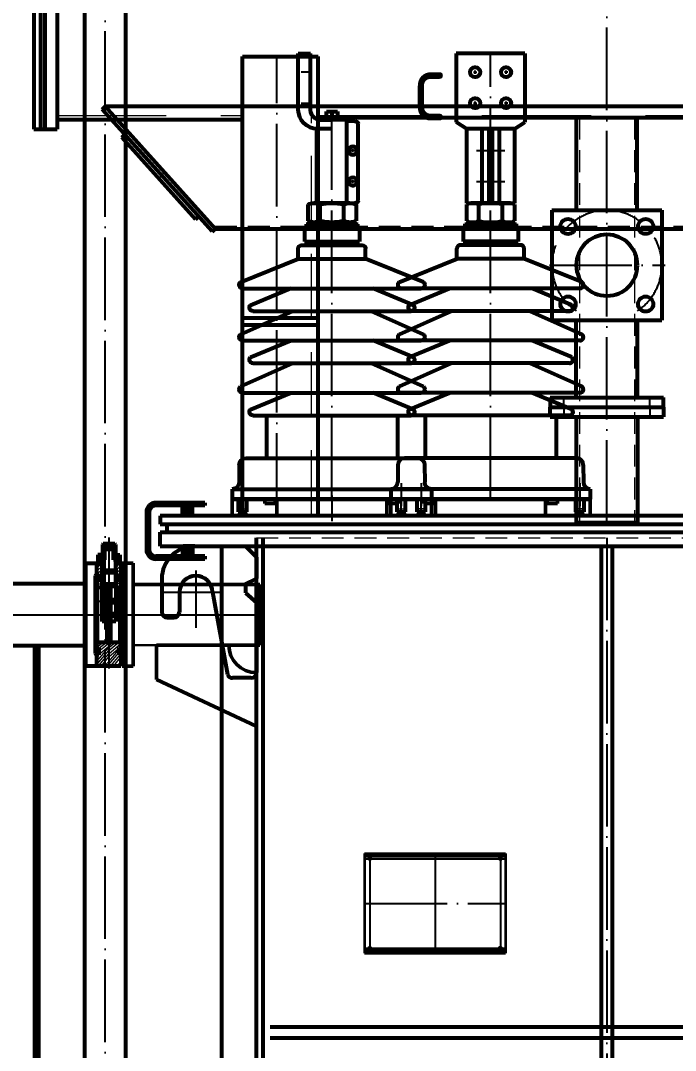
# Model space of a CAD drawing. Header units: inches. Extents: x 0 to 15444, y 0 to 10920.
# Drawn here: x 6201 to 7154, y 7737 to 9236 of the extents above; entities that cross this region are included whole.
import ezdxf
from ezdxf.enums import TextEntityAlignment as Align

# ---------------------------------------------------------------- set-up
doc = ezdxf.new("R2010")
doc.units = ezdxf.units.IN
doc.header["$LTSCALE"] = 5
doc.header["$MEASUREMENT"] = 0
for name, pattern in [('ACAD_ISO04W100', [30, 24, -3, 0, -3]), ('CENTER', [2, 1.25, -0.25, 0.25, -0.25]), ('HIDDEN', [9.525, 6.35, -3.175]), ('HIDDEN2', [0.1875, 0.125, -0.0625]), ('PHANTOM', [63.5, 31.75, -6.35, 6.35, -6.35, 6.35, -6.35])]:
    doc.linetypes.add(name, pattern=pattern)
doc.layers.get('0').update_dxf_attribs({"color": 1, "linetype": 'ACAD_ISO04W100'})
for name, color, linetype, lineweight in [('1', 4, 'Continuous', 53), ('2', 3, 'Continuous', 20), ('3', 6, 'HIDDEN', 20), ('4', 2, 'PHANTOM', 25), ('中心线', 1, 'CENTER', 9)]:
    doc.layers.add(name, color=color, linetype=linetype, lineweight=lineweight)
doc.layers.add('3中心线层', color=1, linetype='CENTER')
doc.layers.add('双点划线', color=2, linetype='PHANTOM')
doc.styles.get("Standard").update_dxf_attribs({"font": 'gbenor.shx', "bigfont": 'gbcbig.shx'})

# ---------------------------------------------------------------- blocks, each defined once
blk = doc.blocks.new('safsdf')
at = {"ltscale": 100}
blk.add_line((12172.1, 20759.7), (11962.9, 20759.7), dxfattribs=at)
at = {"layer": '1', "lineweight": 50, "ltscale": 100}
for p, q in [((12146.9, 20834.7), (12162.9, 20834.7)), ((12146.9, 20834.7), (12146.9, 20684.7)), ((12146.9, 20834.7), (12162.9, 20834.7)), ((12146.9, 20834.7), (12162.9, 20834.7)), ((12146.9, 20834.7), (12146.9, 20684.7)), ((12146.9, 20834.7), (12162.9, 20834.7)), ((12162.9, 20834.7), (12162.9, 20684.7)), ((12060.3, 20804), (11962.9, 20804)), ((11962.9, 20804), (11962.9, 20715.5)), ((12146.9, 20804), (12060.3, 20804)), ((12112.9, 20715.5), (11962.9, 20715.5)), ((12112.9, 20715.5), (12002.9, 20715.5)), ((12112.9, 20665.5), (12112.9, 20715.5)), ((12146.9, 20684.7), (12162.9, 20684.7)), ((12146.9, 20684.7), (12162.9, 20684.7)), ((12146.9, 20684.7), (12162.9, 20684.7)), ((12146.9, 20684.7), (12162.9, 20684.7)), ((11967.9, 20675.5), (11967.9, 20597.8)), ((11967.9, 20597.8), (12112.9, 20665.5))]:
    blk.add_line(p, q, dxfattribs=at)
at = {"layer": '1', "lineweight": 30, "ltscale": 100}
blk.add_line((12146.9, 20715.5), (12112.9, 20715.5), dxfattribs=at)
at = {"layer": '1', "lineweight": 50, "ltscale": 100}
blk.add_arc((11967.9, 20715.5), 40, 270, 0, dxfattribs=at)
blk = doc.blocks.new('铭牌底牌')
at = {"ltscale": 50}
for p, q in [((7231.2, 17924.7), (7436.2, 17924.7)), ((7238.7, 17932.2), (7238.7, 17787.2)), ((7333.7, 17932.2), (7333.7, 17787.2)), ((7428.7, 17932.2), (7428.7, 17787.2)), ((7231.2, 17794.7), (7436.2, 17794.7))]:
    blk.add_line(p, q, dxfattribs=at)
blk.add_line((7231.2, 17859.7), (7436.2, 17859.7))
at = {"layer": '1', "lineweight": 35}
for p, q in [((7231.2, 17932.2), (7436.2, 17932.2)), ((7231.2, 17932.2), (7231.2, 17787.2)), ((7231.2, 17928.2), (7436.2, 17928.2)), ((7276.2, 17932.2), (7276.2, 17928.2)), ((7391.2, 17932.2), (7391.2, 17928.2)), ((7436.2, 17932.2), (7436.2, 17787.2)), ((7231.2, 17791.2), (7436.2, 17791.2)), ((7276.2, 17791.2), (7276.2, 17787.2)), ((7391.2, 17791.2), (7391.2, 17787.2)), ((7231.2, 17787.2), (7436.2, 17787.2))]:
    blk.add_line(p, q, dxfattribs=at)
for centre in [(7238.7, 17924.7), (7428.7, 17924.7), (7238.7, 17794.7), (7428.7, 17794.7)]:
    blk.add_circle(centre, 1.5, dxfattribs=at)
at = {"layer": '2', "lineweight": 9}
for centre, start, end in [((7238.7, 17924.7), 90, 0), ((7428.7, 17924.7), 180, 90), ((7238.7, 17794.7), 0, 270), ((7428.7, 17794.7), 270, 180)]:
    blk.add_arc(centre, 2, start, end, dxfattribs=at)
blk = doc.blocks.new('吊攀')
for p, q in [((75905.8, 19223.9), (75905.8, 19140.3)), ((75859.8, 19192.2), (75942, 19192.2))]:
    blk.add_line(p, q)
at = {"layer": '1'}
for p, q in [((75904.2, 19259.4), (75977.8, 19259.4)), ((75977.8, 19259.4), (75993.8, 19243.4)), ((75993.8, 19243.4), (75993.8, 19212)), ((75856.2, 19211.4), (75856.2, 19163.4)), ((75977.8, 19204.5), (75993.8, 19212)), ((75977.8, 19204.5), (75977.8, 19191.2)), ((75881.8, 19192.2), (75881.8, 19163.4)), ((75929.8, 19192.2), (75951.8, 19072.5)), ((75977.8, 19191.2), (75993.8, 19177.4)), ((75993.8, 19177.4), (75993.8, 19075.4)), ((75864.2, 19155.4), (75873.8, 19155.4)), ((75985.8, 19067.4), (75959.2, 19067.4))]:
    blk.add_line(p, q, dxfattribs=at)
for centre, radius, start, end in [((75904.2, 19211.4), 48, 90, 180), ((75905.8, 19192.2), 24, 0, 180), ((75864.2, 19163.4), 8, 180, 270), ((75873.8, 19163.4), 8, 270, 0), ((75959.2, 19075.4), 8, 201.1517, 270), ((75985.8, 19075.4), 8, 270, 0)]:
    blk.add_arc(centre, radius, start, end, dxfattribs=at)
blk = doc.blocks.new('散热器左视图')
h = blk.add_hatch()
h.set_pattern_fill('ANSI37', color=256, scale=0.5, angle=90, style=0)
h.set_pattern_definition([(135, (5870.3802, 8707.3477), (-1.122532, -1.122532), []), (225, (5870.3802, 8707.3477), (1.122532, -1.122532), [])])
h.paths.add_polyline_path([(6695.2, 7786.6), (6695.2, 7787.7), (6692.7, 7787.7), (6692.7, 7786.6)])
h.paths.add_polyline_path([(6690.2, 7787.7), (6690.2, 7786.6), (6692.7, 7786.6), (6692.7, 7787.7)])
at = {"layer": '2'}
h = blk.add_hatch(dxfattribs=at)
h.set_pattern_fill('ANSI31', color=256, scale=0.75, angle=90, style=0)
h.set_pattern_definition([(135, (10289.6293, 7999.9324), (-1.683798, -1.683798), [])])
h.paths.add_polyline_path([(6692.7, 7849.7), (6684.2, 7849.7), (6683.2, 7848.7), (6683.2, 7833.7), (6681.2, 7833.7), (6681.2, 7827.7), (6677.7, 7827.7), (6677.7, 7823.7), (6680.6, 7823.7, -0.039279), (6680.8, 7823.8), (6682.7, 7825.7), (6682.7, 7828.7), (6686.1, 7828.7), (6686.1, 7844.7), (6692.7, 7844.7)])
h.paths.add_polyline_path([(6702.2, 7848.7), (6701.2, 7849.7), (6692.7, 7849.7), (6692.7, 7844.7), (6699.3, 7844.7), (6699.3, 7828.7), (6702.7, 7828.7), (6702.7, 7825.7), (6704.5, 7823.8, -0.039279), (6704.7, 7823.7), (6707.7, 7823.7), (6707.7, 7827.7), (6704.2, 7827.7), (6704.2, 7833.7), (6702.2, 7833.7)])
h = blk.add_hatch(dxfattribs=at)
h.set_pattern_fill('ANSI31', color=256, scale=0.75, style=0)
h.set_pattern_definition([(45, (10289.6293, 7999.9324), (-1.683798, 1.683798), [])])
h.paths.add_polyline_path([(6681.2, 7833.7), (6676.7, 7833.7), (6676.7, 7827.7), (6677.7, 7827.7), (6681.2, 7827.7)])
h.paths.add_polyline_path([(6708.7, 7833.7), (6704.2, 7833.7), (6704.2, 7827.7), (6707.7, 7827.7), (6708.7, 7827.7)])
h = blk.add_hatch(dxfattribs=at)
h.set_pattern_fill('ANSI37', color=256, scale=0.25, angle=90, style=0)
h.set_pattern_definition([(135, (10421.8711, 7999.9324), (-0.561266, -0.561266), []), (225, (10421.8711, 7999.9324), (0.561266, -0.561266), [])])
h.paths.add_polyline_path([(6704.7, 7823.7), (6704.7, 7823.7), (6704.5, 7823.8, 0.572241), (6702.7, 7822.7, 0.572241), (6704.5, 7821.6), (6704.7, 7821.7), (6704.7, 7821.7, 0.230329), (6705.2, 7822.7, 0.230329)])
h.paths.add_polyline_path([(6680.8, 7823.8), (6680.7, 7823.7), (6680.6, 7823.7, 0.230329), (6680.1, 7822.7, 0.230329), (6680.6, 7821.7), (6680.7, 7821.7), (6680.8, 7821.6, 0.572241), (6682.7, 7822.7, 0.572241)])
h = blk.add_hatch(dxfattribs=at)
h.set_pattern_fill('ANSI31', color=256, style=0)
h.set_pattern_definition([(45, (6051.2724, 11015.429), (-2.245064, 2.245064), [])])
edge = h.paths.add_edge_path()
edge.add_line((6675.2, 7807.7), (6678.2, 7807.7))
edge.add_line((6678.2, 7807.7), (6678.2, 7793.7))
edge.add_line((6678.2, 7793.7), (6675.2, 7793.7))
edge.add_line((6675.2, 7793.7), (6675.2, 7787.7))
edge.add_line((6675.2, 7787.7), (6676.2, 7786.7))
edge.add_line((6676.2, 7786.7), (6682.7, 7786.7))
edge.add_line((6682.7, 7786.7), (6682.7, 7819.7))
edge.add_line((6682.7, 7819.7), (6680.8, 7821.6))
edge.add_arc((6681.4, 7822.7), 1.27, 231.8826, 240.8801, ccw=False)
edge.add_line((6680.6, 7821.7), (6675.2, 7821.7))
edge.add_line((6675.2, 7821.7), (6675.2, 7807.7))
edge = h.paths.add_edge_path()
edge.add_line((6707.2, 7807.7), (6710.2, 7807.7))
edge.add_line((6710.2, 7807.7), (6710.2, 7821.7))
edge.add_line((6710.2, 7821.7), (6704.7, 7821.7))
edge.add_arc((6703.9, 7822.7), 1.27, 299.1199, 308.1174, ccw=False)
edge.add_line((6704.5, 7821.6), (6702.7, 7819.7))
edge.add_line((6702.7, 7819.7), (6702.7, 7786.7))
edge.add_line((6702.7, 7786.7), (6709.2, 7786.7))
edge.add_line((6709.2, 7786.7), (6710.2, 7787.7))
edge.add_line((6710.2, 7787.7), (6710.2, 7793.7))
edge.add_line((6710.2, 7793.7), (6707.2, 7793.7))
edge.add_line((6707.2, 7793.7), (6707.2, 7807.7))
h = blk.add_hatch(dxfattribs=at)
h.set_pattern_fill('ANSI37', color=256, scale=0.5, angle=90, style=0)
h.set_pattern_definition([(135, (5870.3802, 8701.3477), (-1.122532, -1.122532), []), (225, (5870.3802, 8701.3477), (1.122532, -1.122532), [])])
h.paths.add_polyline_path([(6683.1, 7811.3), (6682.7, 7811.3), (6682.7, 7807.7), (6683.1, 7807.7, 1)])
h.paths.add_polyline_path([(6702.7, 7811.3), (6702.3, 7811.3, 1), (6702.3, 7807.7), (6702.7, 7807.7), (6702.7, 7807.8)])
h.paths.add_polyline_path([(6702.7, 7791.3), (6702.3, 7791.3, 1), (6702.3, 7787.7), (6702.7, 7787.7)])
h.paths.add_polyline_path([(6683.1, 7791.3), (6682.7, 7791.3), (6682.7, 7787.7), (6683.1, 7787.7, 1)])
h = blk.add_hatch(dxfattribs=at)
h.set_pattern_fill('NET', color=256, scale=0.5, angle=45, style=0)
h.set_pattern_definition([(135, (7158.4869, 7358.2398), (1.122532, 1.122532), []), (45, (7158.4869, 7358.2398), (1.122532, -1.122532), [])])
h.paths.add_polyline_path([(6673.2, 7796.2, 0.414214), (6675.2, 7794.2), (6678.2, 7794.2), (6678.2, 7805.2), (6675.2, 7805.2, 0.414214), (6673.2, 7803.2)])
h = blk.add_hatch(dxfattribs=at)
h.set_pattern_fill('NET', color=256, scale=0.5, angle=45, style=0)
h.set_pattern_definition([(45, (6226.8176, 7358.2398), (-1.122532, 1.122532), []), (135, (6226.8176, 7358.2398), (-1.122532, -1.122532), [])])
h.paths.add_polyline_path([(6712.2, 7803.2, 0.414214), (6710.2, 7805.2), (6707.2, 7805.2), (6707.2, 7794.2), (6710.2, 7794.2, 0.414214), (6712.2, 7796.2)])
h = blk.add_hatch(dxfattribs=at)
h.set_pattern_fill('NET', color=256, scale=0.5, angle=45, style=0)
h.set_pattern_definition([(225, (7158.4869, 8135.1788), (1.122532, -1.122532), []), (315, (7158.4869, 8135.1788), (1.122532, 1.122532), [])])
h.paths.add_polyline_path([(6673.2, 7690.2, 0.414214), (6675.2, 7688.2), (6678.2, 7688.2), (6678.2, 7699.2), (6675.2, 7699.2, 0.414214), (6673.2, 7697.2)])
h = blk.add_hatch(dxfattribs=at)
h.set_pattern_fill('NET', color=256, scale=0.5, angle=45, style=0)
h.set_pattern_definition([(315, (6226.8176, 8135.1788), (-1.122532, -1.122532), []), (225, (6226.8176, 8135.1788), (-1.122532, 1.122532), [])])
h.paths.add_polyline_path([(6712.2, 7697.2, 0.414214), (6710.2, 7699.2), (6707.2, 7699.2), (6707.2, 7688.2), (6710.2, 7688.2, 0.414214), (6712.2, 7690.2)])
for p, q in [((6692.7, 7859.3), (6692.7, 7668.4)), ((6678.9, 7766.7), (6706.1, 7766.7)), ((6685.7, 7769.2), (6702.7, 7769.2)), ((6685.7, 7764.2), (6702.7, 7764.2)), ((6685.7, 7749.2), (6702.7, 7749.2)), ((6669.5, 7746.7), (6715.6, 7746.7)), ((6685.7, 7744.2), (6702.7, 7744.2))]:
    blk.add_line(p, q)
at = {"layer": '1'}
for p, q in [((6683.2, 7848.7), (6684.2, 7849.7)), ((6683.2, 7848.7), (6683.2, 7833.7)), ((6701.2, 7849.7), (6684.2, 7849.7)), ((6699.3, 7844.7), (6686.1, 7844.7)), ((6686.1, 7844.7), (6686.1, 7828.7)), ((6699.2, 7841.7), (6686.2, 7841.7)), ((6686.2, 7841.7), (6686.2, 7826.7)), ((6699.2, 7826.7), (6699.2, 7841.7)), ((6699.3, 7828.7), (6699.3, 7844.7)), ((6701.2, 7849.7), (6702.2, 7848.7)), ((6702.2, 7848.7), (6702.2, 7833.7)), ((6681.2, 7833.7), (6676.7, 7833.7)), ((6676.7, 7833.7), (6676.7, 7821.7)), ((6677.7, 7827.7), (6676.7, 7827.7)), ((6677.7, 7823.7), (6677.7, 7827.7)), ((6677.7, 7827.7), (6681.2, 7827.7)), ((6677.7, 7823.7), (6680.7, 7823.7)), ((6680.7, 7823.7), (6682.7, 7825.7)), ((6683.2, 7833.7), (6681.2, 7833.7)), ((6681.2, 7833.7), (6681.2, 7827.7)), ((6682.7, 7825.7), (6682.7, 7828.7)), ((6682.7, 7828.7), (6686.1, 7828.7)), ((6682.7, 7736.7), (6682.7, 7826.7)), ((6686.2, 7826.7), (6682.7, 7826.7)), ((6702.7, 7826.7), (6699.2, 7826.7)), ((6699.3, 7828.7), (6702.7, 7828.7)), ((6702.2, 7833.7), (6708.7, 7833.7)), ((6702.7, 7828.7), (6702.7, 7825.7)), ((6702.7, 7786.7), (6702.7, 7826.7)), ((6704.7, 7823.7), (6702.7, 7825.7)), ((6704.2, 7833.7), (6704.2, 7827.7)), ((6704.2, 7827.7), (6707.7, 7827.7)), ((6704.7, 7823.7), (6707.7, 7823.7)), ((6707.7, 7823.7), (6707.7, 7827.7)), ((6707.7, 7827.7), (6708.7, 7827.7)), ((6708.7, 7833.7), (6708.7, 7821.7)), ((6675.2, 7821.7), (6680.7, 7821.7)), ((6675.2, 7805.2), (6675.2, 7821.7)), ((6680.7, 7821.7), (6682.7, 7819.7)), ((6702.7, 7811.3), (6682.7, 7811.3)), ((6704.7, 7821.7), (6702.7, 7819.7)), ((6702.7, 7813.8), (6702.7, 7797.4)), ((6704.7, 7821.7), (6710.2, 7821.7)), ((6710.2, 7821.7), (6710.2, 7805.2)), ((6673.2, 7796.2), (6673.2, 7803.2)), ((6673.2, 7690.2), (6673.2, 7803.2)), ((6678.2, 7805.2), (6675.2, 7805.2)), ((6678.2, 7805.2), (6675.2, 7805.2)), ((6675.2, 7699.2), (6675.2, 7794.2)), ((6675.2, 7794.2), (6678.2, 7794.2)), ((6675.2, 7794.2), (6678.2, 7794.2)), ((6678.2, 7794.2), (6678.2, 7805.2)), ((6678.2, 7794.2), (6678.2, 7805.2)), ((6702.7, 7807.7), (6682.7, 7807.7)), ((6702.7, 7793.7), (6702.7, 7736.7)), ((6707.2, 7794.2), (6707.2, 7805.2)), ((6707.2, 7805.2), (6710.2, 7805.2)), ((6710.2, 7794.2), (6707.2, 7794.2)), ((6710.2, 7794.2), (6710.2, 7699.2)), ((6712.2, 7690.2), (6712.2, 7803.2)), ((6675.2, 7787.7), (6676.2, 7786.7)), ((6676.2, 7786.7), (6682.7, 7786.7)), ((6676.2, 7706.7), (6676.2, 7786.7)), ((6702.7, 7791.3), (6682.7, 7791.3)), ((6702.7, 7787.7), (6682.7, 7787.7)), ((6690.2, 7769.7), (6690.2, 7787.7)), ((6690.2, 7786.6), (6695.2, 7786.6)), ((6695.2, 7769.2), (6695.2, 7787.7)), ((6702.7, 7786.7), (6709.2, 7786.7)), ((6710.2, 7787.7), (6709.2, 7786.7)), ((6709.2, 7706.7), (6709.2, 7786.7)), ((6682.7, 7772.7), (6685.7, 7769.7)), ((6682.7, 7760.7), (6685.7, 7763.7)), ((6695.2, 7769.7), (6685.7, 7769.7)), ((6685.7, 7769.7), (6685.7, 7763.7)), ((6685.7, 7768.7), (6702.7, 7768.7)), ((6685.7, 7764.7), (6702.7, 7764.7)), ((6695.2, 7763.7), (6685.7, 7763.7)), ((6690.2, 7749.7), (6690.2, 7763.7)), ((6695.2, 7749.2), (6695.2, 7764.2)), ((6682.7, 7752.7), (6685.7, 7749.7)), ((6695.2, 7749.7), (6685.7, 7749.7)), ((6685.7, 7749.7), (6685.7, 7743.7)), ((6685.7, 7748.7), (6702.7, 7748.7)), ((6682.7, 7740.7), (6685.7, 7743.7)), ((6690.2, 7736.7), (6682.7, 7736.7)), ((6685.7, 7744.7), (6702.7, 7744.7)), ((6695.2, 7743.7), (6685.7, 7743.7)), ((6690.2, 7707.2), (6690.2, 7743.7)), ((6695.2, 7707.2), (6695.2, 7744.2)), ((6702.7, 7736.7), (6695.2, 7736.7)), ((6676.2, 7706.7), (6675.2, 7705.7)), ((6676.2, 7706.7), (6709.2, 7706.7)), ((6709.2, 7706.7), (6710.2, 7705.7)), ((6673.2, 7697.2), (6673.2, 7690.2)), ((6678.2, 7699.2), (6675.2, 7699.2)), ((6675.2, 7699.2), (6678.2, 7699.2)), ((6675.2, 7699.2), (6678.2, 7699.2)), ((6675.2, 7671.7), (6675.2, 7688.2)), ((6678.2, 7688.2), (6675.2, 7688.2)), ((6678.2, 7688.2), (6675.2, 7688.2)), ((6678.2, 7688.2), (6675.2, 7688.2)), ((6678.2, 7699.2), (6678.2, 7688.2)), ((6678.2, 7699.2), (6678.2, 7688.2)), ((6678.2, 7699.2), (6678.2, 7688.2)), ((6710.2, 7699.2), (6707.2, 7699.2)), ((6707.2, 7699.2), (6707.2, 7688.2)), ((6710.2, 7699.2), (6707.2, 7699.2)), ((6707.2, 7699.2), (6707.2, 7688.2)), ((6707.2, 7688.2), (6710.2, 7688.2)), ((6707.2, 7688.2), (6710.2, 7688.2)), ((6710.2, 7688.2), (6710.2, 7671.7)), ((6712.2, 7697.2), (6712.2, 7690.2)), ((6710.2, 7671.7), (6675.2, 7671.7))]:
    blk.add_line(p, q, dxfattribs=at)
at = {"layer": '1', "lineweight": 53, "ltscale": 4}
for p, q in [((6659.2, 7821.7), (6675.2, 7821.7)), ((6659.2, 7671.7), (6659.2, 7821.7)), ((6675.2, 7671.7), (6675.2, 7821.7)), ((6659.2, 7791.7), (5544.2, 7791.7)), ((6659.2, 7701.7), (5544.2, 7701.7)), ((6584.2, 7701.7), (6584.2, 6391.7)), ((6590.2, 7701.7), (6590.2, 6391.7)), ((6675.2, 7671.7), (6659.2, 7671.7))]:
    blk.add_line(p, q, dxfattribs=at)
at = {"layer": '1'}
for centre in [(6681.4, 7822.7), (6703.9, 7822.7)]:
    blk.add_circle(centre, 1.27, dxfattribs=at)
for centre, radius, start, end in [((6683.1, 7809.5), 1.8, 270, 90), ((6702.3, 7809.5), 1.8, 90, 270), ((6675.2, 7803.2), 2, 90, 180), ((6675.2, 7796.2), 2, 180, 270), ((6710.2, 7803.2), 2, 0, 90), ((6710.2, 7796.2), 2, 270, 0), ((6683.1, 7789.5), 1.8, 270, 90), ((6702.3, 7789.5), 1.8, 90, 270), ((6690.7, 7707.2), 0.5, 180, 270), ((6694.7, 7707.2), 0.5, 270, 0), ((6675.2, 7697.2), 2, 90, 180), ((6675.2, 7690.2), 2, 180, 270), ((6710.2, 7697.2), 2, 0, 90), ((6710.2, 7690.2), 2, 270, 0)]:
    blk.add_arc(centre, radius, start, end, dxfattribs=at)
at = {"layer": '2'}
for p, q in [((6675.2, 7701.5), (6680.4, 7706.7)), ((6675.2, 7699.5), (6684.9, 7706.7)), ((6678.2, 7698), (6689.4, 7706.7)), ((6678.2, 7693.5), (6692.7, 7705.5)), ((6692.7, 7705.5), (6693.9, 7706.7)), ((6692.7, 7701), (6698.4, 7706.7)), ((6692.7, 7699), (6702.8, 7706.7)), ((6692.7, 7694.5), (6707.3, 7706.7)), ((6692.7, 7690), (6710.2, 7705)), ((6675.2, 7679), (6692.7, 7699)), ((6675.2, 7674.5), (6692.7, 7694.5)), ((6675.2, 7686), (6677.4, 7688.2)), ((6676.8, 7671.7), (6692.7, 7690)), ((6678.2, 7689), (6692.7, 7701)), ((6692.7, 7685.5), (6710.2, 7700.5)), ((6692.7, 7678.6), (6707.2, 7695.6)), ((6692.7, 7674.1), (6707.2, 7691.1)), ((6694.8, 7671.7), (6708.8, 7688.2)), ((6681.3, 7671.7), (6692.7, 7685.5)), ((6685.8, 7671.7), (6692.7, 7678.6)), ((6690.3, 7671.7), (6692.7, 7674.1)), ((6699.3, 7671.7), (6710.2, 7685.1)), ((6703.8, 7671.7), (6710.2, 7678.1)), ((6708.3, 7671.7), (6710.2, 7673.6))]:
    blk.add_line(p, q, dxfattribs=at)
at = {"layer": '3中心线层', "ltscale": 40}
blk.add_line((6544.9, 7746.7), (6675.2, 7746.7), dxfattribs=at)
blk = doc.blocks.new('12412412412412')
for p, q in [((13962.2, 6981.5), (13976.8, 6981.5)), ((13931.8, 6360), (13931.8, 6924.3)), ((13976.8, 6936.5), (13962.2, 6936.5)), ((13896.4, 6867.5), (13892.9, 6867.5)), ((13898.9, 6867.5), (13903.9, 6867.5)), ((13901.4, 6872.5), (13901.4, 6876)), ((13901.4, 6865), (13901.4, 6870)), ((13906.4, 6867.5), (13909.9, 6867.5)), ((13901.4, 6862.5), (13901.4, 6859)), ((13896.4, 6822.5), (13892.9, 6822.5)), ((13898.9, 6822.5), (13903.9, 6822.5)), ((13901.4, 6827.5), (13901.4, 6831)), ((13901.4, 6820), (13901.4, 6825)), ((13906.4, 6822.5), (13909.9, 6822.5)), ((13901.4, 6817.5), (13901.4, 6814))]:
    blk.add_line(p, q)
at = {"layer": '1'}
for p, q in [((13980.8, 7009), (13962.8, 7009)), ((13962.8, 6926.3), (13962.8, 7009)), ((13980.8, 6927), (13980.8, 7009)), ((13939.8, 6924.3), (13923.8, 6924.3)), ((13923.8, 6924.3), (13923.8, 6914.3)), ((13931.8, 6924.3), (13931.8, 6914.3)), ((13939.8, 6914.3), (13939.8, 6924.3)), ((13897.9, 6910.3), (13910, 6910.3)), ((13910, 6791), (13910, 6912.3)), ((13910, 6912.3), (13931.8, 6912.3)), ((13919.8, 6914.3), (13943.8, 6914.3)), ((13919.8, 6912.3), (13919.8, 6914.3)), ((13919.8, 6912.3), (13943.8, 6912.3)), ((13948.8, 6912.3), (13931.8, 6912.3)), ((13943.8, 6912.3), (13943.8, 6914.3)), ((13893.9, 6795), (13893.9, 6906.3)), ((13931.8, 6899), (13952.8, 6899)), ((13953.6, 6791), (13953.6, 6899)), ((13896.8, 6789), (13896.8, 6765.1)), ((13910, 6791), (13897.9, 6791)), ((13905.7, 6791), (13958, 6791)), ((13910, 6791), (13931.8, 6791)), ((13914.5, 6765.1), (13914.5, 6789)), ((13953.6, 6791), (13931.8, 6791)), ((13949.1, 6765.1), (13949.1, 6789)), ((13966.8, 6789), (13966.8, 6765.1)), ((13896.8, 6763), (13896.8, 6758)), ((13966.8, 6763), (13896.8, 6763)), ((13958, 6763), (13905.6, 6763)), ((13966.8, 6763), (13966.8, 6758)), ((13891.8, 6758), (13891.8, 6735)), ((13971.8, 6758), (13891.8, 6758)), ((13971.8, 6758), (13971.8, 6735)), ((13976.9, 6730), (13887.8, 6730)), ((13976.9, 6730), (13887.8, 6730)), ((13975.8, 6730), (13887.9, 6730)), ((13971.8, 6735), (13891.8, 6735)), ((13971.8, 6735), (13891.8, 6735)), ((13971.8, 6735), (13891.8, 6735)), ((13896.8, 6735), (13896.8, 6730)), ((13966.8, 6735), (13966.8, 6730)), ((13798.8, 6676), (13882.8, 6710)), ((13980.8, 6710), (13882.8, 6710)), ((13980.8, 6710), (13882.8, 6710)), ((13980.8, 6710), (13882.8, 6710)), ((13980.8, 6710), (13882.8, 6710)), ((13976.9, 6710), (13886.9, 6710)), ((13976.9, 6710), (13886.9, 6710)), ((13976.9, 6710), (13887.8, 6710)), ((13976.9, 6710), (13887.8, 6710)), ((13975.8, 6710), (13887.9, 6710)), ((14064.8, 6676), (13980.8, 6710)), ((14061.8, 6667), (13801.8, 6667)), ((13813.5, 6642.7), (13871.8, 6667)), ((13976.8, 6667), (13886.8, 6667)), ((13976.8, 6667), (13886.8, 6667)), ((14050.1, 6642.7), (13991.5, 6667.3)), ((13798.8, 6600), (13874.7, 6634)), ((14046.8, 6634), (13816.8, 6634)), ((13988.9, 6634), (13874.7, 6634)), ((14064.8, 6600), (13988.9, 6634)), ((14061.8, 6591), (13801.8, 6591)), ((13813.5, 6566.7), (13871.8, 6591)), ((13938.8, 6591), (13886.8, 6591)), ((13938.8, 6591), (13886.8, 6591)), ((14050.1, 6566.7), (13991.8, 6591)), ((13798.8, 6524), (13874.7, 6558)), ((14046.8, 6558), (13816.8, 6558)), ((13988.9, 6558), (13874.7, 6558)), ((13942.8, 6558), (13882.8, 6558)), ((13942.8, 6558), (13882.8, 6558)), ((13938.8, 6558), (13886.8, 6558)), ((14064.8, 6524), (13988.9, 6558)), ((14061.8, 6515), (13801.8, 6515)), ((13813.5, 6490.7), (13871.8, 6515)), ((13938.8, 6515), (13886.8, 6515)), ((13938.8, 6515), (13886.8, 6515)), ((14050.1, 6490.7), (13991.8, 6515)), ((14046.8, 6482), (13816.8, 6482)), ((13836.6, 6482), (13836.6, 6420)), ((13938.8, 6482), (13886.8, 6482)), ((14027, 6482), (14027, 6420)), ((14056.6, 6420), (13807, 6420)), ((13797, 6410), (13796.8, 6385)), ((14066.6, 6410), (14066.8, 6385)), ((13786.8, 6375), (13786.8, 6360)), ((14076.8, 6375), (13786.8, 6375)), ((14076.8, 6375), (14076.8, 6360)), ((13786.8, 6360), (14076.8, 6360)), ((14076.8, 6360), (13786.8, 6360)), ((14076.8, 6360), (13786.8, 6360))]:
    blk.add_line(p, q, dxfattribs=at)
at = {"layer": '1', "linetype": 'ACAD_ISO04W100', "ltscale": 40}
for p, q in [((13882.8, 6710), (13882.8, 6725)), ((13980.8, 6710), (13980.8, 6725))]:
    blk.add_line(p, q, dxfattribs=at)
at = {"layer": '1'}
for centre in [(13901.4, 6867.5), (13901.4, 6822.5)]:
    blk.add_circle(centre, 6, dxfattribs=at)
for centre, radius, start, end in [((13948.8, 6926.3), 14, 270, 0), ((13952.8, 6927), 28, 270, 0), ((13897.9, 6906.3), 4, 90, 180), ((13897.9, 6795), 4, 180, 270), ((13905.6, 6771.1), 20, 63.6891, 116.3109), ((13931.8, 6720), 71, 75.8871, 104.1129), ((13958, 6771.1), 20, 63.6891, 116.3109), ((13905.6, 6783), 20, 243.6891, 296.3109), ((13931.8, 6834), 71, 255.8871, 284.1129), ((13958, 6783), 20, 243.6891, 296.3109), ((13975.8, 6725), 5, 0, 90), ((13801.8, 6672), 5, 126.5014, 270), ((14061.8, 6672), 5, 270, 53.4986), ((13816.8, 6639), 5, 131.9872, 270), ((14046.8, 6639), 5, 270, 48.0128), ((13801.8, 6596), 5, 126.5014, 270), ((14061.8, 6596), 5, 270, 53.4986), ((13816.8, 6563), 5, 131.9872, 270), ((14046.8, 6563), 5, 270, 48.0128), ((13801.8, 6520), 5, 126.5014, 270), ((14061.8, 6520), 5, 270, 53.4986), ((13816.8, 6487), 5, 131.9872, 270), ((14046.8, 6487), 5, 270, 48.0128), ((13807, 6410), 10, 90, 180), ((14056.6, 6410), 10, 0, 90), ((13786.8, 6385), 10, 270, 0), ((14076.8, 6385), 10, 180, 270)]:
    blk.add_arc(centre, radius, start, end, dxfattribs=at)
at = {"layer": '1', "ltscale": 40}
blk.add_arc((13887.8, 6725), 5, 90, 180, dxfattribs=at)
at = {"layer": '中心线', "lineweight": -3, "ltscale": 0.1}
for p, q in [((13801.8, 6383.6), (13801.8, 6350.1)), ((14061.8, 6383.6), (14061.8, 6350.1))]:
    blk.add_line(p, q, dxfattribs=at)
at = {"layer": '双点划线', "ltscale": 100}
blk.add_line((14009.3, 6360), (13854.3, 6360), dxfattribs=at)
blk = doc.blocks.new('1241414141')
at = {"ltscale": 2}
for p, q in [((6538.4, 6430.8), (6538.4, 6393.4)), ((6408.4, 6401.4), (6408.4, 6425.4)), ((6668.4, 6401.4), (6668.4, 6425.4))]:
    blk.add_line(p, q, dxfattribs=at)
at = {"layer": '1', "lineweight": 50}
for p, q in [((6683.4, 6425.4), (6393.4, 6425.4)), ((6393.4, 6425.4), (6393.4, 6401.4)), ((6440.9, 6425.4), (6440.9, 6419.4)), ((6455.9, 6419.4), (6440.9, 6419.4)), ((6455.9, 6425.4), (6455.9, 6419.4)), ((6458.4, 6425.4), (6458.4, 6401.4)), ((6618.4, 6425.4), (6618.4, 6401.4)), ((6620.9, 6425.4), (6620.9, 6419.4)), ((6620.9, 6419.4), (6635.9, 6419.4)), ((6635.9, 6425.4), (6635.9, 6419.4)), ((6683.4, 6425.4), (6683.4, 6401.4)), ((6683.4, 6401.4), (6393.4, 6401.4))]:
    blk.add_line(p, q, dxfattribs=at)
at = {"layer": '1'}
for p, q in [((6402.4, 6407.4), (6402.4, 6425.4)), ((6414.4, 6407.4), (6414.4, 6425.4)), ((6662.4, 6407.4), (6662.4, 6425.4)), ((6674.4, 6407.4), (6674.4, 6425.4)), ((6402.4, 6407.4), (6414.4, 6407.4)), ((6408.4, 6405.4), (6402.4, 6407.4)), ((6414.4, 6407.4), (6408.4, 6405.4)), ((6674.4, 6407.4), (6662.4, 6407.4)), ((6662.4, 6407.4), (6668.4, 6405.4)), ((6668.4, 6405.4), (6674.4, 6407.4))]:
    blk.add_line(p, q, dxfattribs=at)
at = {"layer": '2'}
for p, q in [((6400.4, 6411.4), (6400.4, 6425.4)), ((6416.4, 6411.4), (6416.4, 6425.4)), ((6660.4, 6411.4), (6660.4, 6425.4)), ((6676.4, 6411.4), (6676.4, 6425.4)), ((6400.4, 6411.4), (6416.4, 6411.4)), ((6676.4, 6411.4), (6660.4, 6411.4))]:
    blk.add_line(p, q, dxfattribs=at)
blk = doc.blocks.new('储油柜-3')
for p, q in [((40013.3, 9389.6, 0), (40013.3, 12463.6, 0)), ((40743.3, 11046.1, 0), (40743.3, 12366.6, 0)), ((40263.3, 11056.1, 0), (40263.3, 11724.6, 0)), ((40099.6, 11555.5, 0), (40091.2, 11547.1, 0)), ((40659.7, 11420.7, 0), (40827.9, 11420.7, 0)), ((40680.8, 11214.1, 0), (40680.8, 11228.1, 0)), ((40805.8, 11214.1, 0), (40805.8, 11228.1, 0)), ((40680.8, 11214.1, 0), (40680.8, 11200.1, 0)), ((40805.8, 11214.1, 0), (40805.8, 11200.1, 0))]:
    blk.add_line(p, q)
blk.add_arc((40743.3, 11420.7, 0), 80, 303.7969, 236.2031)
at = {"layer": '1'}
for p, q in [((39983.3, 12463.6, 0), (39983.3, 9847, 0)), ((40043.3, 9847, 0), (40043.3, 12463.6, 0)), ((39909.3, 12305.6, 0), (39909.3, 11618.6, 0)), ((39919.3, 12305.6, 0), (39919.3, 11618.6, 0)), ((39925.3, 12305.6, 0), (39925.3, 11618.6, 0)), ((39943.3, 12305.6, 0), (39943.3, 11618.6, 0)), ((40213.3, 11724.6, 0), (40323.3, 11724.6, 0)), ((40213.3, 11056.1, 0), (40213.3, 11724.6, 0)), ((40323.3, 11056.1, 0), (40323.3, 11724.6, 0)), ((40168.8, 11469.6, 0), (40008.8, 11647.5, 0)), ((40013.3, 11651.6, 0), (40009, 11647.3, 0)), ((40974.3, 11651.6, 0), (40013.3, 11651.6, 0)), ((40173.3, 11473.6, 0), (40013.3, 11651.6, 0)), ((39943.3, 11632.6, 0), (40213.3, 11632.6, 0)), ((40323.3, 11635.6, 0), (41163.3, 11635.6, 0)), ((40787.5, 11500.7, 0), (40787.5, 11632.6, 0)), ((39909.3, 11618.6, 0), (39943.3, 11618.6, 0)), ((40041.8, 11610.8, 0), (40037.6, 11606.6, 0)), ((40144.7, 11487.4, 0), (40037.6, 11606.6, 0)), ((40148.9, 11491.7, 0), (40144.7, 11487.4, 0)), ((40173.3, 11473.6, 0), (40169, 11469.3, 0)), ((40173.3, 11473.6, 0), (40968.3, 11473.6, 0)), ((40660.8, 11228.1, 0), (40660.8, 11214.1, 0)), ((40660.8, 11228.1, 0), (40825.8, 11228.1, 0)), ((40825.8, 11214.1, 0), (40825.8, 11228.1, 0)), ((40660.8, 11200.1, 0), (40660.8, 11214.1, 0)), ((40660.8, 11214.1, 0), (40825.8, 11214.1, 0)), ((40825.8, 11214.1, 0), (40825.8, 11200.1, 0)), ((40660.8, 11200.1, 0), (40825.8, 11200.1, 0)), ((40698.8, 11200.1, 0), (40698.8, 11046.1, 0)), ((40787.8, 11200.1, 0), (40787.8, 11046.1, 0)), ((40698.8, 11046.1, 0), (40787.8, 11046.1, 0))]:
    blk.add_line(p, q, dxfattribs=at)
at = {"layer": '1', "ltscale": 30}
for p, q in [((40699, 11500.7, 0), (40699, 11632.6, 0)), ((40699, 11500.7, 0), (40699, 11632.6, 0)), ((40663.3, 11500.7, 0), (40663.3, 11340.7, 0)), ((40663.3, 11500.7, 0), (40823.3, 11500.7, 0)), ((40823.3, 11500.7, 0), (40823.3, 11340.7, 0)), ((40663.3, 11340.7, 0), (40743.3, 11340.7, 0)), ((40698.8, 11228.1, 0), (40698.8, 11340.7, 0)), ((40743.3, 11340.7, 0), (40823.3, 11340.7, 0)), ((40787.8, 11228.1, 0), (40787.8, 11340.7, 0))]:
    blk.add_line(p, q, dxfattribs=at)
at = {"layer": '1', "lineweight": 30, "ltscale": 4}
blk.add_line((40787.5, 11500.7, 0), (40787.5, 11632.6, 0), dxfattribs=at)
at = {"layer": '1', "linetype": 'ByBlock'}
for p, q in [((40323.3, 11343.6, 0), (40213.3, 11343.6, 0)), ((40323.3, 11333.6, 0), (40213.3, 11333.6, 0)), ((40323.3, 11056.1, 0), (40213.3, 11056.1, 0))]:
    blk.add_line(p, q, dxfattribs=at)
at = {"layer": '1', "ltscale": 30}
for centre in [(40686.7, 11477.1, 0), (40799.7, 11477.2, 0), (40686.8, 11364.2, 0), (40799.7, 11364.2, 0)]:
    blk.add_circle(centre, 11, dxfattribs=at)
for start, end in [(0, 180), (180, 0)]:
    blk.add_arc((40743.3, 11420.7, 0), 44.5, start, end, dxfattribs=at)
at = {"layer": '3', "ltscale": 3}
blk.add_line((40313.3, 11056.1, 0), (40313.3, 11724.6, 0), dxfattribs=at)
at = {"layer": '3', "ltscale": 5}
for p, q in [((39943.3, 11638.6, 0), (40213.3, 11638.6, 0)), ((40323.3, 11638.6, 0), (41163.3, 11638.6, 0))]:
    blk.add_line(p, q, dxfattribs=at)
at = {"layer": '3'}
for p, q in [((40703.3, 11635.6, 0), (40703.3, 11046.1, 0)), ((40783.3, 11635.6, 0), (40783.3, 11046.1, 0)), ((40173.3, 11477.6, 0), (40968.3, 11477.6, 0))]:
    blk.add_line(p, q, dxfattribs=at)
blk = doc.blocks.new('等电位装置')
at = {"layer": '1'}
for p, q in [((7733.1, 10118), (7662.1, 10118)), ((7733.1, 10118), (7733.1, 10114)), ((7648.1, 10104), (7648.1, 10050)), ((7652.1, 10104), (7652.1, 10050)), ((7733.1, 10114), (7662.1, 10114)), ((7701.5, 10114), (7700.9, 10113.4)), ((7700.9, 10099.6), (7700.9, 10113.4)), ((7714.7, 10114), (7701.5, 10114)), ((7704.5, 10114), (7705.1, 10113.4)), ((7711.2, 10113.4), (7705.1, 10113.4)), ((7705.1, 10099.5), (7705.1, 10113.4)), ((7711.7, 10114), (7711.2, 10113.4)), ((7711.2, 10099.5), (7711.2, 10113.4)), ((7714.7, 10114), (7715.3, 10113.4)), ((7715.3, 10099.6), (7715.3, 10113.4)), ((7701.5, 10099), (7700.9, 10099.6)), ((7714.7, 10099), (7701.5, 10099)), ((7704.5, 10099), (7705.1, 10099.5)), ((7711.2, 10099.5), (7705.1, 10099.5)), ((7711.7, 10099), (7711.2, 10099.5)), ((7714.7, 10099), (7715.3, 10099.6)), ((7701.5, 10055), (7700.9, 10054.4)), ((7700.9, 10054.4), (7700.9, 10040.6)), ((7714.7, 10055), (7701.5, 10055)), ((7704.5, 10055), (7705.1, 10054.4)), ((7711.2, 10054.4), (7705.1, 10054.4)), ((7705.1, 10054.4), (7705.1, 10040.5)), ((7711.7, 10055), (7711.2, 10054.4)), ((7711.2, 10054.4), (7711.2, 10040.5)), ((7714.7, 10055), (7715.3, 10054.4)), ((7715.3, 10054.4), (7715.3, 10040.6)), ((7733.1, 10040), (7662.1, 10040)), ((7733.1, 10036), (7662.1, 10036)), ((7701.5, 10040), (7700.9, 10040.6)), ((7714.7, 10040), (7701.5, 10040)), ((7704.5, 10040), (7705.1, 10040.5)), ((7711.2, 10040.5), (7705.1, 10040.5)), ((7711.7, 10040), (7711.2, 10040.5)), ((7714.7, 10040), (7715.3, 10040.6)), ((7733.1, 10040), (7733.1, 10036))]:
    blk.add_line(p, q, dxfattribs=at)
for centre, radius, start, end in [((7662.1, 10104), 14, 90, 180), ((7662.1, 10104), 10, 90, 180), ((7662.1, 10050), 14, 180, 270), ((7662.1, 10050), 10, 180, 270)]:
    blk.add_arc(centre, radius, start, end, dxfattribs=at)
at = {"layer": '2', "ltscale": 0.5}
for p, q in [((7704.5, 10114), (7704.5, 10099)), ((7711.7, 10114), (7711.7, 10099)), ((7704.5, 10040), (7704.5, 10055)), ((7711.7, 10040), (7711.7, 10055))]:
    blk.add_line(p, q, dxfattribs=at)
at = {"layer": '4', "linetype": 'HIDDEN2', "ltscale": 0.5}
for p, q in [((7701.1, 10118), (7701.1, 10114)), ((7715.1, 10118), (7715.1, 10114)), ((7701.1, 10040), (7701.1, 10036)), ((7715.1, 10040), (7715.1, 10036))]:
    blk.add_line(p, q, dxfattribs=at)
at = {"layer": '中心线', "lineweight": 25, "ltscale": 5}
for p, q in [((7708.1, 10098.6), (7708.1, 10119.1)), ((7708.1, 10055.3), (7708.1, 10035.6))]:
    blk.add_line(p, q, dxfattribs=at)
blk = doc.blocks.new('1452341235412352135')
for p, q in [((4237.9, 7329), (4237.9, 7978)), ((4215.4, 7955.5), (4215.4, 7960.3)), ((4260.4, 7955.5), (4260.4, 7960.3)), ((4210.4, 7950.5), (4205.7, 7950.5)), ((4212.9, 7950.5), (4217.9, 7950.5)), ((4215.4, 7948), (4215.4, 7953)), ((4215.4, 7945.5), (4215.4, 7940.8)), ((4220.4, 7950.5), (4225.2, 7950.5)), ((4255.4, 7950.5), (4250.7, 7950.5)), ((4262.9, 7950.5), (4257.9, 7950.5)), ((4260.4, 7948), (4260.4, 7953)), ((4260.4, 7945.5), (4260.4, 7940.8)), ((4265.4, 7950.5), (4270.2, 7950.5)), ((4215.4, 7910.5), (4215.4, 7915.3)), ((4260.4, 7910.5), (4260.4, 7915.3)), ((4210.4, 7905.5), (4205.7, 7905.5)), ((4212.9, 7905.5), (4217.9, 7905.5)), ((4215.4, 7903), (4215.4, 7908)), ((4215.4, 7900.5), (4215.4, 7895.8)), ((4220.4, 7905.5), (4225.2, 7905.5)), ((4255.4, 7905.5), (4250.7, 7905.5)), ((4262.9, 7905.5), (4257.9, 7905.5)), ((4260.4, 7903), (4260.4, 7908)), ((4260.4, 7900.5), (4260.4, 7895.8)), ((4265.4, 7905.5), (4270.2, 7905.5)), ((4217.3, 7836.5), (4258.5, 7836.5)), ((4217.3, 7791.5), (4258.5, 7791.5))]:
    blk.add_line(p, q)
at = {"ltscale": 2}
for p, q in [((4107.9, 7305), (4107.9, 7329)), ((4367.9, 7305), (4367.9, 7329))]:
    blk.add_line(p, q, dxfattribs=at)
at = {"layer": '1', "ltscale": 100}
for p, q in [((4287.9, 7978), (4187.9, 7978)), ((4187.9, 7978), (4187.9, 7878)), ((4287.9, 7978), (4287.9, 7878)), ((4272.9, 7868), (4202.9, 7868)), ((4202.9, 7868), (4202.9, 7760)), ((4225.4, 7868), (4225.4, 7760)), ((4235.4, 7868), (4235.4, 7760)), ((4240.4, 7868), (4240.4, 7760)), ((4250.4, 7868), (4250.4, 7760)), ((4272.9, 7868), (4272.9, 7760)), ((4202.9, 7760), (4272.9, 7760))]:
    blk.add_line(p, q, dxfattribs=at)
at = {"layer": '1'}
for p, q in [((4202.9, 7868), (4187.9, 7878)), ((4272.9, 7868), (4287.9, 7878)), ((4202.9, 7757.9), (4202.9, 7734.1)), ((4264.1, 7760), (4211.8, 7760)), ((4220.6, 7734.1), (4220.6, 7757.9)), ((4255.2, 7734.1), (4255.2, 7757.9)), ((4272.9, 7757.9), (4272.9, 7734.1)), ((4197.9, 7727), (4197.9, 7704)), ((4277.9, 7727), (4197.9, 7727)), ((4202.9, 7732), (4202.9, 7727)), ((4272.9, 7732), (4202.9, 7732)), ((4264.1, 7732), (4211.8, 7732)), ((4272.9, 7732), (4272.9, 7727)), ((4277.9, 7727), (4277.9, 7704)), ((4277.9, 7704), (4197.9, 7704)), ((4277.9, 7704), (4197.9, 7704)), ((4277.9, 7704), (4197.9, 7704)), ((4202.9, 7704), (4202.9, 7699)), ((4272.9, 7704), (4272.9, 7699)), ((4283, 7699), (4193.9, 7699)), ((4283, 7699), (4193.9, 7699)), ((4281.9, 7699), (4194, 7699)), ((4105, 7645), (4188.9, 7679)), ((4286.9, 7679), (4188.9, 7679)), ((4286.9, 7679), (4188.9, 7679)), ((4286.9, 7679), (4188.9, 7679)), ((4286.9, 7679), (4188.9, 7679)), ((4283, 7679), (4193, 7679)), ((4283, 7679), (4193, 7679)), ((4283, 7679), (4193.9, 7679)), ((4283, 7679), (4193.9, 7679)), ((4281.9, 7679), (4194, 7679)), ((4370.9, 7645), (4286.9, 7679)), ((4367.9, 7636), (4107.9, 7636)), ((4119.6, 7611.7), (4177.6, 7636)), ((4282.9, 7636), (4192.9, 7636)), ((4282.9, 7636), (4192.9, 7636)), ((4356.3, 7611.7), (4298.2, 7636)), ((4105, 7569), (4180.8, 7603)), ((4352.9, 7603), (4122.9, 7603)), ((4295.1, 7603), (4180.8, 7603)), ((4370.9, 7569), (4295.1, 7603)), ((4367.9, 7560), (4107.9, 7560)), ((4119.6, 7535.7), (4177.9, 7560)), ((4244.9, 7560), (4192.9, 7560)), ((4244.9, 7560), (4192.9, 7560)), ((4356.3, 7535.7), (4297.9, 7560)), ((4105, 7493), (4180.8, 7527)), ((4352.9, 7527), (4122.9, 7527)), ((4295.1, 7527), (4180.8, 7527)), ((4248.9, 7527), (4188.9, 7527)), ((4248.9, 7527), (4188.9, 7527)), ((4244.9, 7527), (4192.9, 7527)), ((4370.9, 7493), (4295.1, 7527)), ((4367.9, 7484), (4107.9, 7484)), ((4119.6, 7459.7), (4177.9, 7484)), ((4244.9, 7484), (4192.9, 7484)), ((4244.9, 7484), (4192.9, 7484)), ((4356.3, 7459.7), (4297.9, 7484)), ((4352.9, 7451), (4122.9, 7451)), ((4142.8, 7451), (4142.8, 7389)), ((4244.9, 7451), (4192.9, 7451)), ((4333.1, 7451), (4333.1, 7389)), ((4362.8, 7389), (4113.1, 7389)), ((4103.1, 7379), (4102.9, 7354)), ((4372.8, 7379), (4372.9, 7354)), ((4092.9, 7344), (4092.9, 7329)), ((4382.9, 7344), (4092.9, 7344)), ((4382.9, 7344), (4382.9, 7329)), ((4092.9, 7329), (4382.9, 7329)), ((4382.9, 7329), (4092.9, 7329)), ((4382.9, 7329), (4092.9, 7329)), ((4101.9, 7311), (4101.9, 7329)), ((4113.9, 7311), (4113.9, 7329)), ((4361.9, 7311), (4361.9, 7329)), ((4373.9, 7311), (4373.9, 7329)), ((4101.9, 7311), (4113.9, 7311)), ((4107.9, 7309), (4101.9, 7311)), ((4113.9, 7311), (4107.9, 7309)), ((4373.9, 7311), (4361.9, 7311)), ((4361.9, 7311), (4367.9, 7309)), ((4367.9, 7309), (4373.9, 7311))]:
    blk.add_line(p, q, dxfattribs=at)
at = {"layer": '1', "linetype": 'ACAD_ISO04W100', "ltscale": 40}
for p, q in [((4188.9, 7679), (4188.9, 7694)), ((4286.9, 7679), (4286.9, 7694))]:
    blk.add_line(p, q, dxfattribs=at)
at = {"layer": '1', "lineweight": 50}
for p, q in [((4382.9, 7329), (4092.9, 7329)), ((4092.9, 7329), (4092.9, 7305)), ((4140.4, 7329), (4140.4, 7323)), ((4155.4, 7329), (4155.4, 7323)), ((4157.9, 7329), (4157.9, 7305)), ((4317.9, 7329), (4317.9, 7305)), ((4320.4, 7329), (4320.4, 7323)), ((4335.4, 7329), (4335.4, 7323)), ((4382.9, 7329), (4382.9, 7305)), ((4155.4, 7323), (4140.4, 7323)), ((4320.4, 7323), (4335.4, 7323)), ((4382.9, 7305), (4092.9, 7305))]:
    blk.add_line(p, q, dxfattribs=at)
at = {"layer": '1'}
for centre in [(4215.4, 7950.5), (4260.4, 7950.5), (4215.4, 7905.5), (4260.4, 7905.5)]:
    blk.add_circle(centre, 7.25, dxfattribs=at)
for centre, radius, start, end in [((4211.8, 7740), 20, 63.6891, 116.3109), ((4237.9, 7689), 71, 75.8871, 104.1129), ((4264.1, 7740), 20, 63.6891, 116.3109), ((4211.8, 7752), 20, 243.6891, 296.3109), ((4237.9, 7803), 71, 255.8871, 284.1129), ((4264.1, 7752), 20, 243.6891, 296.3109), ((4281.9, 7694), 5, 0, 90), ((4107.9, 7641), 5, 126.5014, 270), ((4367.9, 7641), 5, 270, 53.4986), ((4122.9, 7608), 5, 131.9872, 270), ((4352.9, 7608), 5, 270, 48.0128), ((4107.9, 7565), 5, 126.5014, 270), ((4367.9, 7565), 5, 270, 53.4986), ((4122.9, 7532), 5, 131.9872, 270), ((4352.9, 7532), 5, 270, 48.0128), ((4107.9, 7489), 5, 126.5014, 270), ((4367.9, 7489), 5, 270, 53.4986), ((4122.9, 7456), 5, 131.9872, 270), ((4352.9, 7456), 5, 270, 48.0128), ((4113.1, 7379), 10, 90, 180), ((4362.8, 7379), 10, 0, 90), ((4092.9, 7354), 10, 270, 0), ((4382.9, 7354), 10, 180, 270)]:
    blk.add_arc(centre, radius, start, end, dxfattribs=at)
at = {"layer": '1', "ltscale": 40}
blk.add_arc((4193.9, 7694), 5, 90, 180, dxfattribs=at)
at = {"layer": '2'}
for p, q in [((4099.9, 7315), (4099.9, 7329)), ((4115.9, 7315), (4115.9, 7329)), ((4359.9, 7315), (4359.9, 7329)), ((4375.9, 7315), (4375.9, 7329)), ((4099.9, 7315), (4115.9, 7315)), ((4375.9, 7315), (4359.9, 7315))]:
    blk.add_line(p, q, dxfattribs=at)
at = {"layer": '中心线', "lineweight": -3, "ltscale": 0.1}
for p, q in [((4107.9, 7352.6), (4107.9, 7319.1)), ((4367.9, 7352.6), (4367.9, 7319.1))]:
    blk.add_line(p, q, dxfattribs=at)
at = {"layer": '双点划线', "ltscale": 100}
blk.add_line((4315.4, 7329), (4160.4, 7329), dxfattribs=at)

msp = doc.modelspace()

# ---------------------------------------------------------------- linework, layer by layer
msp.add_line((7054.355, 8482.881), (7054.355, 6410.881))
at = {"layer": '1'}
for p, q in [((7704.355, 8514.881), (6404.355, 8514.881)), ((6404.355, 8514.881), (6404.355, 8502.881)), ((6414.355, 8502.881), (6414.355, 8490.881)), ((6544.355, 6562.881), (6544.355, 8482.881)), ((6554.355, 6562.881), (6554.355, 8482.881)), ((7046.355, 6562.881), (7046.355, 8470.881)), ((7062.355, 6562.881), (7062.355, 8470.881)), ((7544.355, 7770.881), (6564.355, 7770.881)), ((7544.355, 7754.881), (6564.355, 7754.881))]:
    msp.add_line(p, q, dxfattribs=at)
at = {"layer": '1', "ltscale": 5}
for p, q in [((6404.355, 8502.881), (7704.355, 8502.881)), ((6404.355, 8470.881), (6404.355, 8490.881)), ((6404.355, 8490.881), (7704.355, 8490.881)), ((6404.355, 8470.881), (7704.355, 8470.881)), ((6494.355, 6562.881), (6494.355, 8470.881))]:
    msp.add_line(p, q, dxfattribs=at)
at = {"layer": '3'}
msp.add_line((6544.355, 8482.881), (7704.355, 8482.881), dxfattribs=at)

# ---------------------------------------------------------------- block references
at = {"linetype": 'ByBlock'}
msp.add_blockref('储油柜-3', (-33688.915, -2541.182, 0), dxfattribs=at)
at = {"xscale": -1}
for name, p in [('12412412412412', (20586.16, 2178.862)), ('safsdf', (18512.22, -12388.859))]:
    msp.add_blockref(name, p, dxfattribs=at)
for name, p in [('1452341235412352135', (2647.254, 1209.879)), ('1241414141', (115.965, 2113.468)), ('散热器左视图', (-362.797, 624.172)), ('吊攀', (-69449.41, -10788.543)), ('铭牌底牌', (-529.33, -9908.856))]:
    msp.add_blockref(name, p)
at = {"layer": '2'}
msp.add_blockref('等电位装置', (-1263.766, -1584.09), dxfattribs=at)

# ---------------------------------------------------------------- texts
at = {"layer": '2', "ltscale": 3}
msp.add_text('c', height=100, dxfattribs=at).set_placement((6796.562, 9140.03), align=Align.MIDDLE)

doc.saveas('drawing.dxf')
